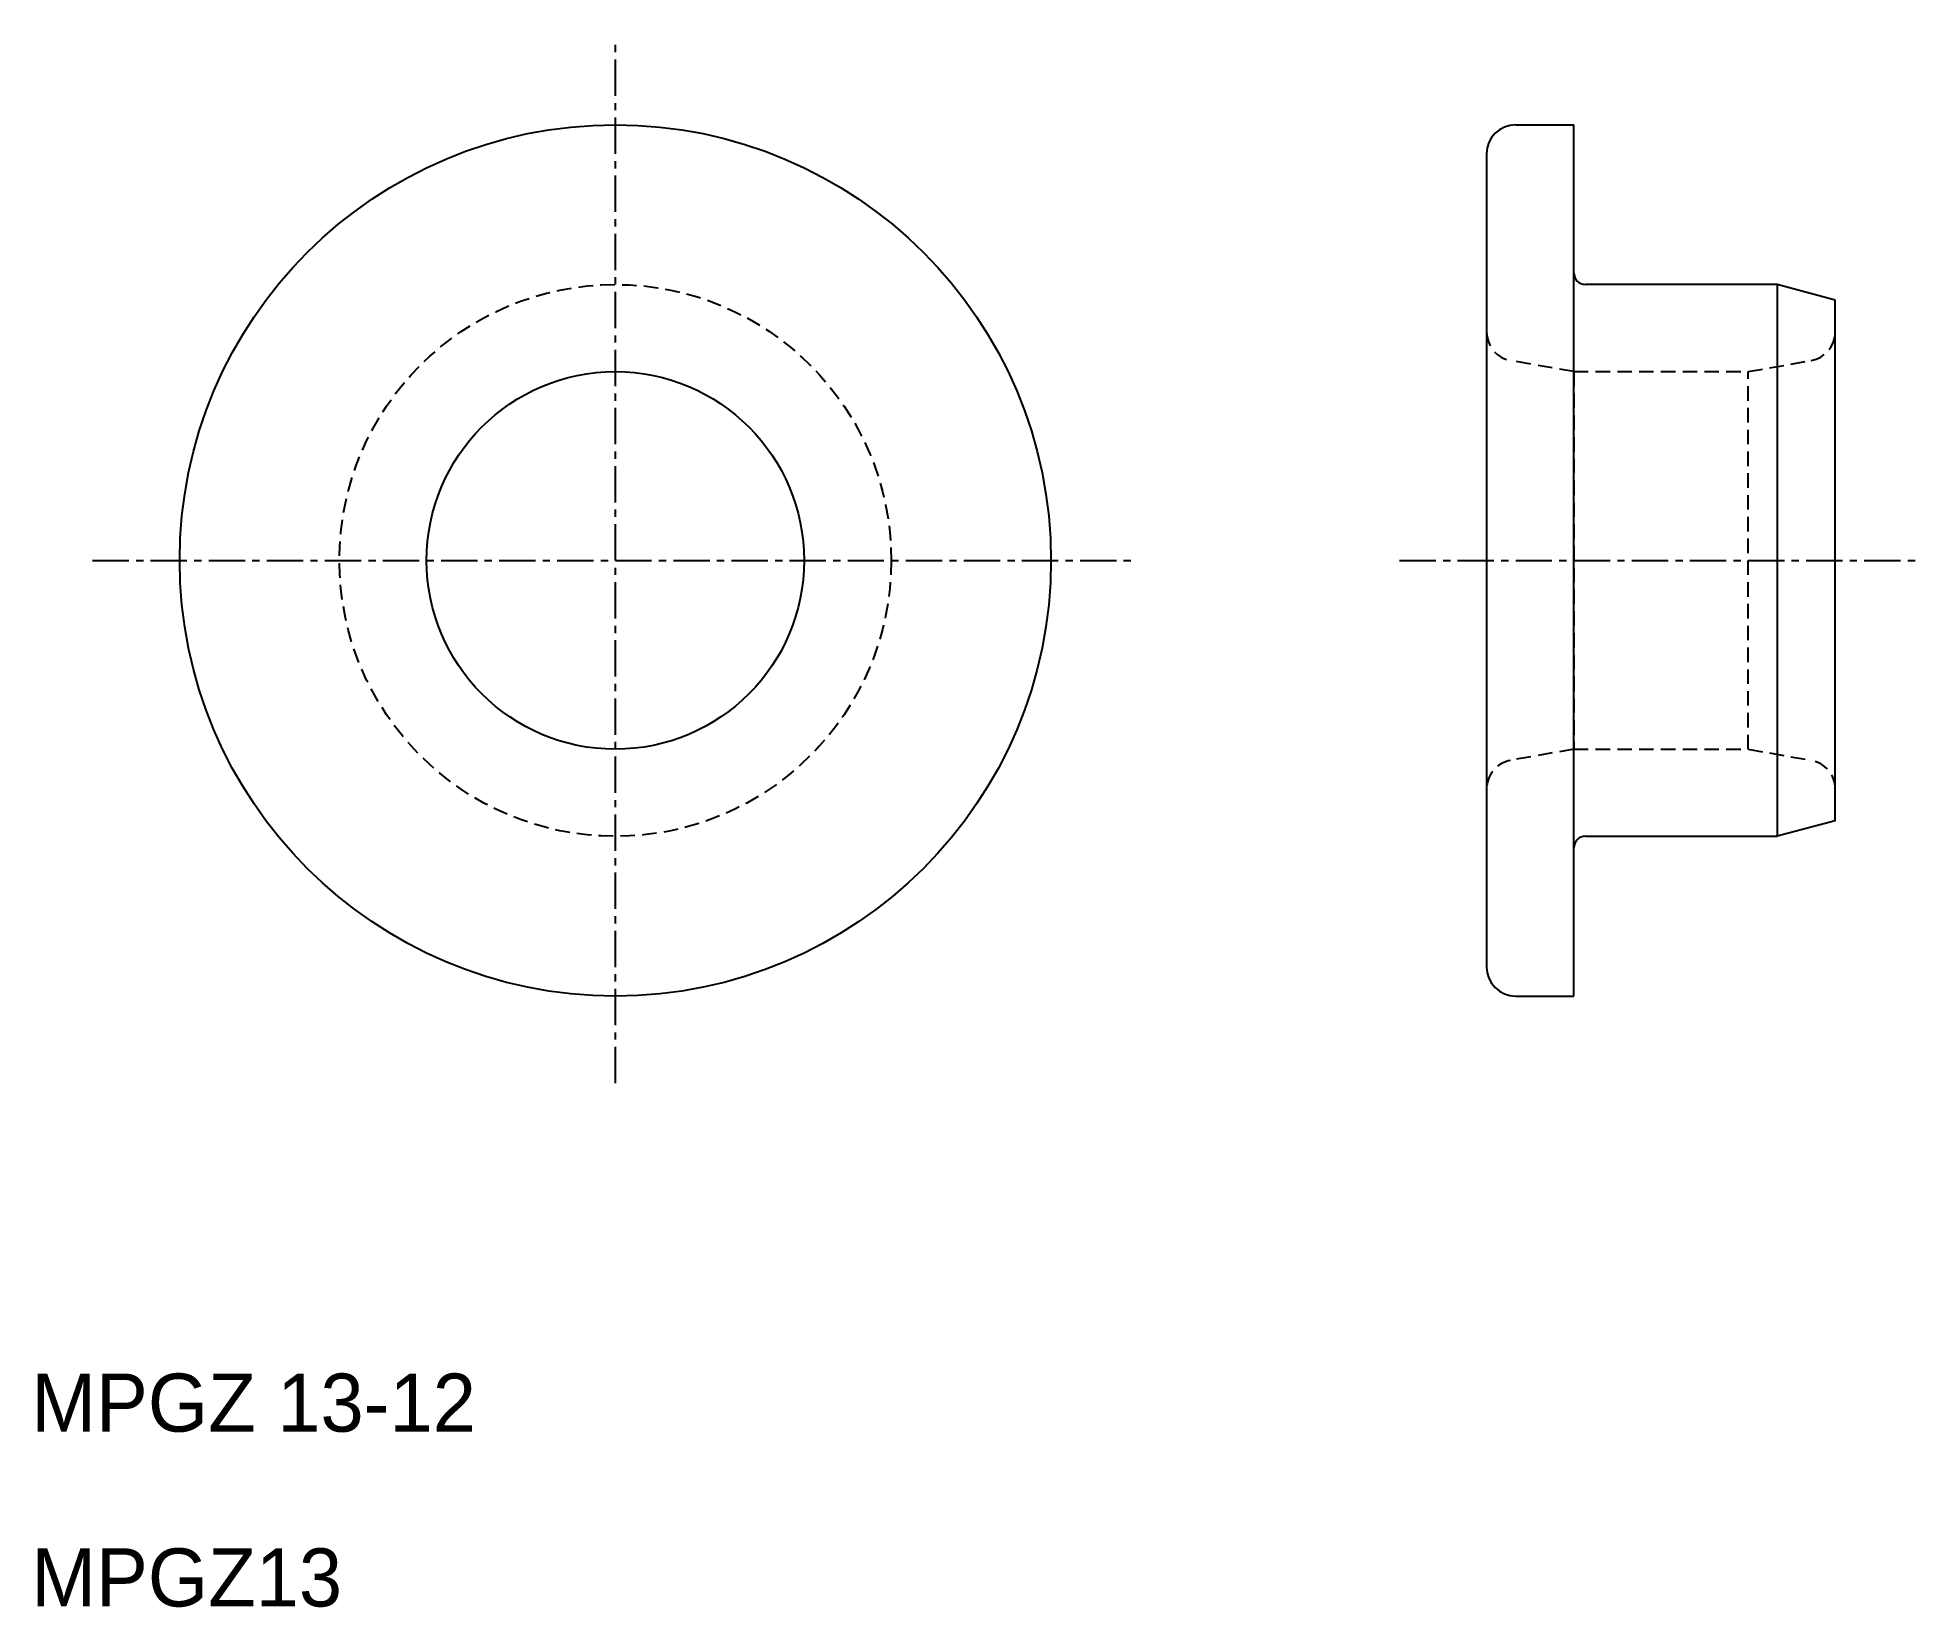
# Model space of a CAD drawing. Extents: x 12.3 to 77.2, y 38.9 to 93.
import ezdxf

# ---------------------------------------------------------------- set-up
doc = ezdxf.new("R2010")
doc.units = 0
doc.linetypes.add('CENTER', pattern=[2, 1.25, -0.25, 0.25, -0.25])
doc.linetypes.add('DASHED', pattern=[0.75, 0.5, -0.25])
doc.layers.get('0').update_dxf_attribs({"linetype": 'CONTINUOUS'})
doc.layers.add('CENTER', color=1, linetype='CENTER')

msp = doc.modelspace()

# ---------------------------------------------------------------- linework, layer by layer
at = {"color": 7, "linetype": 'CONTINUOUS'}
for p, q in [((63.188, 89.955), (65.188, 89.955)), ((65.188, 59.955), (65.188, 89.955)), ((62.188, 88.955), (62.188, 60.955)), ((72.188, 84.455), (65.588, 84.455)), ((72.188, 84.455), (72.188, 65.455)), ((74.188, 83.919), (72.188, 84.455)), ((74.188, 65.99), (74.188, 83.919)), ((74.188, 65.99), (72.188, 65.455)), ((65.588, 65.455), (72.188, 65.455)), ((63.188, 59.955), (65.188, 59.955))]:
    msp.add_line(p, q, dxfattribs=at)
at = {"color": 3, "linetype": 'DASHED'}
for p, q in [((65.188, 81.455), (63.015, 81.838)), ((71.188, 81.455), (73.362, 81.838)), ((65.188, 81.455), (65.188, 68.455)), ((65.188, 81.455), (71.188, 81.455)), ((71.188, 68.455), (71.188, 81.455)), ((65.188, 68.455), (63.015, 68.071)), ((65.188, 68.455), (71.188, 68.455)), ((71.188, 68.455), (73.362, 68.071))]:
    msp.add_line(p, q, dxfattribs=at)
at = {"color": 7, "linetype": 'CONTINUOUS'}
for radius in [15, 6.5]:
    msp.add_circle((32.188, 74.955), radius, dxfattribs=at)
at = {"color": 3, "linetype": 'DASHED'}
msp.add_circle((32.188, 74.955), 9.5, dxfattribs=at)
at = {"color": 7, "linetype": 'CONTINUOUS'}
for centre, radius, start, end in [((63.188, 88.955), 1, 90, 180), ((65.588, 84.855), 0.4, 180, 270), ((65.588, 65.055), 0.4, 90, 180), ((63.188, 60.955), 1, 180, 270)]:
    msp.add_arc(centre, radius, start, end, dxfattribs=at)
at = {"color": 3, "linetype": 'DASHED'}
for centre, start, end in [((63.188, 82.823), 180, 260), ((73.188, 82.823), 280, 0), ((63.188, 67.086), 100, 180), ((73.188, 67.086), 0, 80)]:
    msp.add_arc(centre, 1, start, end, dxfattribs=at)
at = {"layer": 'CENTER', "color": 1, "linetype": 'CENTER'}
for p, q in [((32.188, 56.955), (32.188, 92.955)), ((14.188, 74.955), (50.188, 74.955)), ((59.188, 74.955), (77.188, 74.955))]:
    msp.add_line(p, q, dxfattribs=at)

# ---------------------------------------------------------------- texts
at = {"color": 7, "linetype": 'CONTINUOUS'}
for s, p in [('MPGZ 13-12', (12.08, 44.955)), ('MPGZ13', (12.08, 38.936))]:
    msp.add_text(s, height=2, dxfattribs=at).set_placement(p)

doc.saveas('drawing.dxf')
